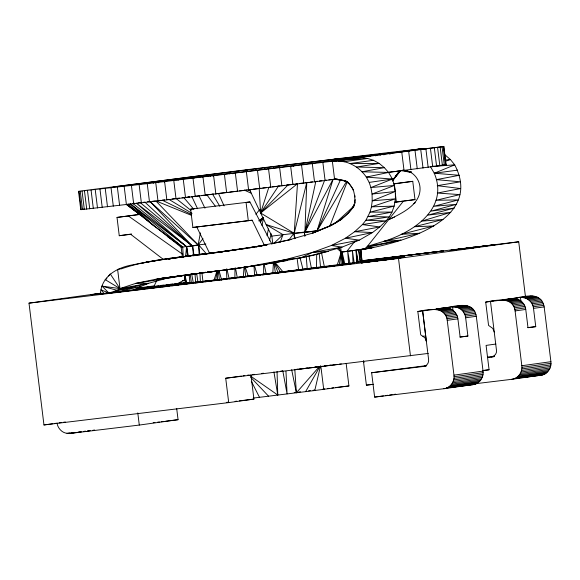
<?xml version="1.0" encoding="UTF-8"?>
<svg xmlns="http://www.w3.org/2000/svg" width="580" height="580" viewBox="0 0 580 580"><rect width="100%" height="100%" fill="white"/><g stroke="black" fill="none" stroke-linecap="round" stroke-linejoin="round"><path stroke-width="0.87" d="M354.8 195.373L354.866 201.405L353.844 206.067M234.893 277.972L235.001 268.011M341.113 264.509L341.25 252.119L340.707 247.696M316.506 268.011L316.695 254.446M288.477 240.54L293.806 233.37L304.348 232.536L304.935 232L306.755 182.569L294.212 233.327L266.14 224.59L249.567 189.624L251.321 189.406M217.413 279.756L217.92 270.867M272.817 273.057L273.441 262.385M426.699 365.567L371.635 372.737L374.629 397.104L443.91 388.716C450.334 388.042 454.887 381.386 453.959 375.144L447.231 320.327C445.338 305.471 427.793 309.575 417.839 311.504L420.696 334.82L424.959 337.836L426.38 341.395M458.78 386.403L472.99 384.685C479.413 384.011 483.974 377.355 483.046 371.106L476.31 316.296C472.78 297.083 448.92 309.191 436.74 308.886L463.268 305.515M474.462 383.829L511.77 379.313C518.194 378.631 522.747 371.983 521.819 365.733L515.091 310.923C513.198 296.068 495.653 300.172 485.699 302.1L488.563 325.416L492.819 328.432L494.24 331.985M526.64 377L540.85 375.282C547.274 374.6 551.834 367.952 550.906 361.702L544.171 306.892C540.64 287.68 516.78 299.787 504.6 299.483L531.128 296.105M295.771 183.932L297.489 183.722L294.212 233.327L260.608 212.99L259.209 188.442M243.346 276.653L244.057 266.851M185.6 256.317L186.579 246.725L136.271 203.087L191.907 245.666L192.625 246.05L198.664 244.883L206.328 253.721M339.169 265.336L341.25 252.119L339.039 248.218M205.886 244.042L198.121 244.948L200.412 232.892M215.513 280.553L217.427 270.845M273.485 168.359L273.818 166.663L336.545 158.985L331.55 159.681L331.216 161.37M267.054 235.734L268.424 228.991M261.986 225.395L263.559 217.964M355.243 199.643L354.866 201.405L355.351 203.116M274.123 243.143L282.938 234.719L304.957 231.986L315.81 181.438L317.572 181.221M253.293 398.076L314.766 390.514L320.515 365.951M269.482 240.729L271.143 233.704M211.308 252.981C185.223 256.244 159.079 259.383 133.32 264.726C116.979 267.402 101.514 276.065 100.354 294.031L104.248 293.618L101.036 289.826L108.968 293.096L135.263 289.601L140.759 286.476L148.494 283.344L165.597 278.545L188.471 274.572M192.777 178.364L193.299 176.646L273.818 166.663M337.263 265.002L341.25 252.119L365.385 248.863L403.542 200.985L400.889 201.347M304.63 236.111L304.348 232.536L317.028 230.942L333.094 179.271L335.544 178.959M214.013 280.154L217.021 270.737M280.212 242.237L282.938 234.719M305.044 236.06L304.29 232.065L304.957 231.986L324.604 180.337L326.301 180.126M329.781 226.12L347.355 181.475M333.094 179.271L304.957 231.986L317.028 230.942L340.489 179.887M156.701 280.531L153.867 286.614L177.147 283.794L184.955 279.734M352.814 207.125L353.713 206.893L348.58 212.824L340.859 219.421L330.194 225.975C339.837 221.103 349.479 214.542 354.112 204.406M305.638 391.63L319.834 366.632M304.957 231.986L317.028 230.942L346.695 181.149M338.379 160.239L339.3 158.753L409.4 150.822L243.477 171.883L112.882 187.036L193.299 176.646L194.373 178.082M375.717 155.904L376.688 154.381L375.245 155.469M260.311 222.43L263.24 217.892M280.234 185.854L278.494 186.071L260.608 212.99L297.489 183.722M389.869 154.323L390.869 152.823M336.618 161.196L333.174 160.979C346.209 159.645 359.092 166.315 366.313 177.103L388.549 172.427L446.071 164.785L443.83 146.515L397.488 152.061L420.754 148.835L426.829 148.632L419.92 148.951L385.599 152.939L245.949 169.824L78.532 191.32L147.248 183.672L361.681 157.659L367.64 158.471L373.484 160.297L379.189 163.408L384.33 167.642L388.549 172.427L392.406 179.046L394.458 185.44L395.379 191.48L395.4 198.846L394.161 206.088L392.007 212.084L389.274 216.898L386.048 220.929L379.784 226.932L372.527 232.522L359.303 240.12L342.091 247.102L313.497 255.273L273.579 262.914L235.908 268.547L157.115 278.965L135.778 283.359L119.98 288.586L114.492 292.48L140.759 286.476L117.095 290.326L108.968 293.096L91.132 294.77L121.466 291.711L106.097 293.444M345.238 180.837L339.786 179.524L335.414 179.249L166.844 199.875L81.309 209.634L80.736 209.648L78.532 191.32M380.088 155.36L381.118 153.881M176.9 180.047L177.944 178.589L178.205 180.337M388.97 219.617C401.679 213.251 420.87 204.733 420.036 187.833C419.55 178.502 411.996 169.947 402.31 170.281L411.532 172.34M383.895 154.896L384.975 153.453M392.254 180.822L394.335 178.024M395.379 176.625L399.018 171.738M393.059 179.597L398.446 172.477M392.29 180.851L400.193 170.476M147.458 201.825L150.053 201.528L198.121 244.948L202.993 238.619M106.945 278.11L105.843 279.495L105.132 279.596L119.98 288.586L148.494 283.344L135.778 283.359L196.395 273.485L193.706 273.84M108.598 276.022L110.251 273.941L119.98 288.586L102.022 286.15L108.968 293.096M400.222 170.999L392.435 180.808L400.265 171.042M343.367 264.524L342.048 252.017L346.767 251.444L354.626 241.585M255.867 214.267L259.818 209.423M291.668 369.699L296.38 392.762L318.942 367.096M288.057 184.889L260.608 212.99L268.866 187.26L270.613 187.043M344.759 159.819L346.666 157.883M259.855 220.929L263.088 217.768M335.762 222.778L354.365 205.69M364.842 156.81L366.168 155.592L363.798 156.904M370.301 156.1L371.693 154.954M351.509 158.688L353.626 157.057M258.695 220.879L263.008 217.667M413.837 203.674L415.265 202.695M357.099 158.231L360.137 156.296M101.87 293.11L100.354 294.031L106.618 293.161M271.368 243.97L289.348 239.779L313.127 232.95L329.106 226.214L341.867 219.182M293.074 166.366L294.662 165.503M244.086 267.387L285.2 259.666L300.73 257.911L312.402 252.43L331.354 245.492L345.462 238.22L354.641 231.725L362.377 224.583L365.864 220.327L370.025 212.135L371.468 206.857L372.222 200.811L372.055 194.061L370.924 187.55L369.192 182.403L366.313 177.103L392.406 179.046L370.924 187.55L394.458 185.44L372.055 194.061L395.379 191.48L372.222 200.811L395.4 198.846L371.468 206.857L394.161 206.088L370.025 212.135L392.007 212.084L368.126 216.587L389.274 216.898L365.864 220.327L386.048 220.929L362.377 224.583L379.784 226.932L354.641 231.725L372.527 232.522L345.462 238.22L359.303 240.12L331.354 245.492L342.091 247.102L312.402 252.43L285.2 259.666L265.966 263.973L235.908 268.547L157.115 278.965L165.597 278.545M430.425 166.619L434.282 173.246L454.72 164.85C484.213 221.422 398.851 243.629 360.39 249.936M313.127 232.95L329.382 226.301M312.294 233.066L329.106 226.214M387.926 219.726L394.509 217.058M417.52 149.814L419.92 148.951L425.067 149.147M445.411 161.305L450.399 159.536L454.72 164.85L432.223 166.489M121.053 268.924C154.643 257.317 190.835 257.041 225.678 251.256L164.017 259.485M397.612 258.078L404.688 257.172L397.626 258.202M490.738 245.217L495.139 244.658L477.536 246.92L479.877 246.507M495.139 244.782L456.728 249.56L476.216 247.065L471.257 247.551M91.132 294.77L99.354 293.48L91.147 294.894M141.418 263.523L146.508 262.175L162.262 259.753M371.635 372.737L423.596 366.451C426.808 366.067 429.04 362.797 428.62 359.665L422.639 310.945L426.271 340.728M487.874 357.483C492.159 357.962 497.212 355.098 496.48 350.255L490.499 301.535M300.73 257.911L328.621 251.314L312.402 252.43M337.306 179.314L334.587 179.365L332.34 161.095L443.83 146.515M148.494 283.344L117.095 290.326L102.022 286.15M365.857 247.595L400.816 240.178L383.953 241.302L367.089 246.406L400.816 240.178M80.779 209.59L83.969 209.046M165.88 285.498L164.263 285.904L184.839 283.055M370.286 261.457L386.004 259.427L381.009 260.144M370.301 261.573L371.816 261.341M464.834 248.421L479.783 246.899L464.964 248.762L464.986 248.392M267.112 244.796L256.055 246.833L258.607 246.442M360.55 249.806L373.607 247.413L360.557 249.429L360.724 253.025M408.726 150.938L410.451 150.633M413.033 150.176L419.92 148.951M203.667 253.91L190.871 255.555L233.653 250.176L267.141 244.738M256.092 246.833L264.031 245.434M246.79 248.283L221.64 251.814L246.79 248.283L266.996 244.774M215.673 271.208L205.98 272.535L208.372 272.121M360.224 249.712L373.607 247.413M265.966 263.973L287.375 260.485L285.2 259.666M168.94 259.006L170.672 258.724M172.398 258.441L175 258.02M176.726 257.738L195.018 254.982M260.311 246.167L262.008 245.891M164.785 259.572L166.569 259.289M168.352 259.006L174.602 258.027M176.385 257.745L192.727 255.301L180.474 257.179M164.72 259.594L166.467 259.325M169.092 258.926L170.846 258.658M172.594 258.39L178.72 257.447M249.313 247.899L255.207 246.993M475.296 247.218L476.586 247.181L450.239 250.495L463.115 248.842L456.728 249.56M450.239 250.495L473.795 247.254L464.848 248.544M462.905 248.885L457.685 249.291M468.923 248.131L457.787 249.56L467.313 248.32M370.75 261.413L389.252 259.151L377.913 260.478M369.192 182.403L392.406 179.046M168.388 285.258L172.108 284.744M373.484 160.297L350.219 163.524L379.189 163.408L356.468 167.018L384.33 167.642L361.993 171.789L388.549 172.427M189.522 196.932L187.985 197.142L189.762 196.924M247.261 189.943L239.504 190.907M334.587 179.365L337.212 179.002M394.9 171.412L388.73 172.202M396.662 171.165L399.308 170.803M401.954 170.433L403.716 170.186M163.603 259.608L130.71 234.32L119.255 235.705L117.015 217.435L139.149 214.433M117.015 217.435L140.875 214.332M264.437 245.391L252.155 220.212L192.879 227.454L190.639 209.184L194.481 208.648M271.65 243.687L249.907 201.942L246.065 202.478L248.305 220.748M393.327 183.816L412.757 181.322L414.997 199.593L394.625 202.391M412.757 181.322L394.139 183.903L394.995 190.863M119.255 235.705L131.667 233.987M192.879 227.454L252.155 220.212M394.683 202.21L399.113 201.594M271.687 236.111L283.069 234.704L266.14 224.59L271.846 236.089L272.76 243.52M291.073 239.54L258.709 246.181L205.32 253.96M146.508 262.175L155.157 260.971M120.198 269.048L117.624 269.403L119.98 288.586M346.767 251.444L365.385 248.863M183.889 275.217L157.115 278.965L192.618 274.101M185.673 274.964L188.348 274.587M190.131 274.34L191.915 274.086M205.98 272.535L252.394 266.148M250.923 374.745L253.91 399.105L228.708 402.6L43.957 424.951L29 303.151L100.768 293.204M137.547 288.101L154.606 285.831M108.409 292.914L110.2 292.668M178.009 283.678L185.803 282.598M121.452 291.588L354.409 263.211L272.23 273.615M361.55 261.116L443.599 250.843L361.565 261.239M382.184 260.072L384.786 259.753L361.536 262.805L393.501 258.76L392.095 258.81M361.536 262.805L363.783 262.37M476.572 247.058L476.049 247.254M29 303.151L398.503 258.441L518.716 241.78L525.516 297.207M417.839 311.504L444.853 308.067C451.254 307.197 457.279 312.562 457.896 318.848L460.136 337.118L467.893 336.045L465.653 317.775C465.037 311.489 459.012 306.124 452.61 306.994L453.045 310.575M485.699 302.1L512.713 298.664C519.115 297.794 525.139 303.151 525.755 309.445L527.996 327.714L535.753 326.642L533.513 308.371C532.897 302.079 526.872 296.714 520.47 297.583L520.905 301.165M434.188 309.546L444.853 308.067M502.048 300.135L512.713 298.664M435.711 309.466L446.368 307.987M454.125 306.914L464.79 305.435M503.571 300.063L514.235 298.584M521.986 297.511L532.65 296.032M437.226 309.597L447.89 308.118M455.648 307.045L466.313 305.566M505.086 300.193L515.75 298.714M523.508 297.642L534.173 296.162M438.719 309.938L449.384 308.458M457.141 307.385L467.806 305.906M506.579 300.534L517.244 299.055M525.001 297.975L535.666 296.503M440.162 310.481L450.827 309.002M458.584 307.922L469.242 306.45M508.022 301.071L518.687 299.592M526.444 298.519L537.102 297.04M441.525 311.214L452.19 309.735M459.947 308.661L470.612 307.183M509.385 301.803L520.05 300.324M527.807 299.251L538.472 297.772M442.794 312.127L453.451 310.648M461.209 309.568L471.873 308.096M510.654 302.716L521.311 301.238M529.069 300.164L539.734 298.685M443.932 313.2L454.597 311.721M462.354 310.648L473.019 309.169M511.792 303.797L522.457 302.318M530.214 301.245L540.879 299.766M444.933 314.425L455.597 312.946M463.355 311.873L474.019 310.394M512.792 305.022L523.457 303.543M531.215 302.463L541.88 300.991M445.781 315.774L456.446 314.295M464.196 313.222L474.861 311.743M513.641 306.37L524.305 304.892M532.056 303.811L542.721 302.339M446.448 317.224L457.113 315.745M464.87 314.672L475.535 313.193M514.308 307.82L524.972 306.341M532.73 305.261L543.395 303.789M446.934 318.754L457.598 317.274M465.356 316.194L476.021 314.723M514.793 309.343L525.458 307.864M533.216 306.791L543.88 305.312M447.231 320.327L457.896 318.848M465.653 317.775L476.31 316.296M515.091 310.923L525.755 309.445M533.513 308.371L544.171 306.892M228.708 402.6L225.714 378.24L241.36 376.072M243.1 375.833L244.84 375.586M247.442 375.224L249.182 374.985M225.714 378.24L428.308 353.416M495.893 344.041L486.084 345.404L489.078 369.764L482.872 370.627M423.596 366.451L426.242 366.089M491.456 357.048L494.102 356.678M43.957 424.951L52.867 423.719M54.643 423.473L57.319 423.103M59.102 422.856L61.77 422.486M63.553 422.24L65.337 421.993M314.766 390.514L348.921 385.939L346.137 363.319M453.959 375.144L483.046 371.106M521.819 365.733L550.906 361.702M454.06 376.739L483.14 372.708M521.92 367.336L551 363.305M453.951 378.341L483.038 374.31M521.812 368.938L550.899 364.907M57.253 424.241C58.522 429.519 63.938 434.514 69.607 433.028M453.654 379.907L482.734 375.876M521.514 370.504L550.594 366.473M66.961 433.39L76.415 432.426M78.177 432.18L80.823 431.817M83.462 431.447L85.224 431.201M87.87 430.838L89.632 430.592M68.483 433.528L81.461 431.861M83.223 431.614L85.862 431.252M87.631 431.005L90.27 430.635M92.916 430.273L94.678 430.026M453.161 381.415L482.241 377.384M521.021 372.012L550.101 367.981M69.999 433.449L139.287 425.067L178.06 419.688L176.675 408.378M452.487 382.843L481.567 378.812M520.347 373.44L549.427 369.409M451.639 384.163L480.718 380.132M519.499 374.76L548.578 370.729M450.631 385.352L479.711 381.321M518.491 375.941L547.571 371.911M449.486 386.389L478.565 382.358M517.346 376.978L546.425 372.947M374.629 397.104L383.438 395.879M385.2 395.632L387.846 395.27M389.608 395.024L392.254 394.661M394.016 394.414L395.777 394.168M448.217 387.259L477.296 383.228M516.077 377.848L545.157 373.817M446.846 387.94L475.926 383.909M514.707 378.537L543.786 374.506M443.91 388.716L474.483 384.402M511.77 379.313L542.343 374.992M194.394 273.861L197.062 273.492M198.831 273.252L205.936 272.281L202.471 272.702M233.653 250.176L217.95 252.264M187.151 282.91L179.459 284.055L199.752 281.873M372.483 261.254L375.905 260.797M180.293 283.526L172.818 284.519M295.829 369.438L297.924 369.163M339.22 364.226L341.315 363.943M434.282 173.246L459.338 175.291L436.341 179.641L460.469 181.808L437.262 185.68L460.636 188.551L437.284 193.046L459.875 194.605L436.037 200.288L458.439 199.882L433.884 206.284L456.533 204.327L431.15 211.098L454.278 208.075L427.924 215.129L450.79 212.331L421.66 221.132L443.055 219.472L414.396 226.729L433.869 225.968L401.172 234.32L419.768 233.232L383.953 241.302C412.989 232.42 449.224 208.568 434.282 173.246L457.605 170.143M399.192 257.948L382.017 260.289L399.214 258.071L390.927 258.948L392.551 258.622M191.994 274.036L190.233 274.26L191.444 283.12M193.749 273.803L196.395 273.455M181.061 283.548L184.085 283.149M135.807 288.651L159.072 285.802M137.446 288.564L154.976 286.324M472.163 247.725L474.469 247.558L472.178 247.849L472.105 247.464L457.845 249.567M300.425 368.837L302.1 368.619M336.849 364.53L329.07 365.523M364.03 362.478L363.406 360.796L366.393 385.156L372.106 384.424M317.028 230.942L318.782 230.717M160.769 285.462L164.205 285.026M165.924 284.809L167.656 284.715M479.769 246.775L474.882 247.522L479.783 246.899M319.326 180.996L321.965 180.67M328.853 179.807L331.397 179.481M170.332 284.251L173.014 283.91M174.805 283.685L176.617 283.584M179.133 283.142L181.671 282.822M183.36 282.605L185.897 282.286M470.039 247.849L472.12 247.588M471.105 248.001L476.608 247.29M305.617 368.177L307.378 367.952M281.974 185.643L284.577 185.317M286.317 185.107L294.06 184.143M300.019 183.403L303.391 182.99M305.073 182.78L308.4 182.367M310.046 182.156L312.519 181.852M299.809 368.771L301.542 368.554M309.952 367.633L311.67 367.423M324.771 366.06L327.352 365.741M253.076 189.196L260.964 188.225M262.718 188.014L266.235 187.579M272.368 186.825L274.993 186.499M276.747 186.289L278.494 186.071M215.267 252.474L216.282 252.351M199.005 273.122L200.738 272.912M475.586 247.16L486.649 245.789M450.225 250.371L464.95 248.639M251.299 275.717L368.256 260.869L361.492 261.515M404.688 257.172L390.376 258.977M390.927 258.948L387.288 259.238L392.464 258.6M383.061 260.087L388.955 259.238L384.801 259.876M261.819 373.426L263.516 373.215M280.735 371.113L282.474 370.903M314.976 367.01L316.564 366.814M324.191 365.879L325.974 365.661M323.053 366.27L305.573 368.401M432.151 166.409L433.869 166.206M437.313 165.786L439.031 165.576M440.757 165.373L446.071 164.785M191.538 196.714L199.535 195.743M201.311 195.532L203.979 195.206M205.755 194.996L213.744 194.024M215.521 193.814L227.954 192.306M229.731 192.089L237.727 191.124M190.639 209.184L249.907 201.942M404.427 200.876L414.997 199.593M207.633 272.071L210.177 271.766M211.874 271.556L215.267 271.15M361.383 260.812L518.716 241.78M361.848 260.848L443.613 250.966M113.781 292.204L115.572 291.986M118.255 291.66L120.046 291.443M128.1 290.471L129.891 290.254M354.409 263.211L223.844 279.002L245.224 276.544M395.321 258.375L399.366 257.897M247.015 276.327L298.033 270.149M299.824 269.939L354.431 263.327M376.811 260.724L379.646 260.384M376.833 260.652L383.351 260.021M393.501 258.76L399.214 258.071M361.521 262.682L385.149 259.68M160.08 287.187L157.368 287.39M161.871 286.969L164.56 286.643M166.358 286.426L169.048 286.099M171.745 285.773L173.536 285.556M176.226 285.23L178.923 284.903M181.612 284.584L183.403 284.367M186.1 284.04L187.891 283.823M190.581 283.497L193.278 283.171M195.069 282.953L197.758 282.627M200.455 282.3L203.145 281.974M204.943 281.757L207.633 281.43M209.423 281.213L212.12 280.887M214.81 280.568L217.5 280.242M219.298 280.024L221.988 279.698M223.779 279.48L226.475 279.154M229.165 278.828L231.855 278.501M233.653 278.284L236.343 277.958M239.032 277.632L240.831 277.414M243.52 277.088L245.318 276.87M248.008 276.544L250.698 276.225M253.387 275.899L255.186 275.681M257.875 275.355L260.565 275.029M262.363 274.811L265.053 274.485M266.851 274.267L270.439 273.832M490.637 301.353L493.109 301.056M440.858 308.241L442.504 308.045M424.429 310.561L426.075 310.365M527.757 327.606L535.753 326.642M459.897 337.016L467.893 336.045M252.59 374.542L254.257 374.339M329.244 365.269L330.875 365.074M487.396 357.026L494.559 356.156M294.212 392.559L296.003 392.341M298.693 392.015L300.491 391.797M308.56 390.818L310.351 390.601M313.04 390.282L314.839 390.064M322.908 389.086L324.706 388.868M327.395 388.542L329.186 388.325M331.876 387.998L333.674 387.781M335.465 387.563L348.921 385.939M482.785 370.526L489.078 369.764M366.393 385.156L373.585 384.286M239.359 400.86L253.91 399.105M513.314 378.61L515.091 378.399M517.759 378.073L519.535 377.863M521.311 377.645L523.979 377.326M153.192 422.697L154.969 422.486M157.629 422.16L159.406 421.95M161.182 421.733L163.85 421.406M165.626 421.196L178.06 419.688M446.346 387.911L448.123 387.694M450.783 387.375L452.56 387.157M455.227 386.838L457.004 386.621M331.55 159.681L339.3 158.753M186.456 197.251L189.145 196.932M176.944 198.382L179.503 198.077M182.062 197.773L183.766 197.57L193.611 209.112M495.139 244.658L491.68 245.18M469.8 247.993L473.715 247.406M398.134 257.984L393.588 258.499L398.148 258.107M164.249 285.781L229.484 278.356M371.802 261.217L376.101 260.927M223.858 279.118L203.384 281.438M235.067 401.375L236.843 401.164M226.316 402.418L227.998 402.223M172.071 198.954L174.486 198.672M164.618 199.832L162.074 200.136L191.675 214.527M167.156 199.535L168.852 199.339L192.045 213.411M463.101 248.719L456.714 249.436M210.388 280.626L168.316 285.454M152.525 288.086L154.954 287.796M136.807 289.935L140.012 289.558M142.463 289.268L145.022 288.97M146.725 288.767L149.27 288.347M334.087 364.697L335.689 364.508M299.962 369.068L303.956 368.597M157.593 200.658L160.283 200.339M152.518 201.245L154.976 200.963M404.702 257.295L400.178 257.672M377.363 260.601L381.379 260.137M131.044 290.602L127.665 290.87M132.726 290.406L134.393 290.094M122.358 291.61L125.911 291.196M199.817 254.743L198.664 244.883L181.149 247.239L127.39 204.602L153.772 225.721L182.722 247.124L183.28 256.904M296.409 369.474L299.07 369.17M143.332 202.297L144.869 202.123L191.907 245.666L192.567 245.587L194.061 255.802M356.577 262.066L358.317 261.87M137.866 202.906L139.468 202.732M185.296 280.379L182.635 280.669L185.332 280.713M134.589 203.268L132.907 203.45L186.579 246.725L188.391 256.433M445.027 160.051L450.399 159.536L444.882 154.758M164.35 285.817L166.395 285.65M333.174 160.979L367.64 158.471L344.375 161.697L338.343 161.312M422.936 336.204L424.618 336.088M355.605 157.869L361.681 157.659M332.34 161.095L338.415 160.885M346.796 181.395L335.414 179.249L339.786 179.524M335.414 179.249L343.541 180.438L348.58 182.584L343.541 180.438M401.505 170.658L411.278 172.456M404.666 170.462L411.466 172.195M232.877 173.732L227.621 172.354L229.818 173.913M408.458 171.332L411.684 172.195M236.713 171.231L240.091 172.463M191.313 215.281L155.795 200.861L198.121 244.948M213.237 176.037L209.967 174.551L210.714 176.204M244.274 190.088L251.633 193.415M245.927 170.092L248.305 171.397M218.696 173.463L221.038 174.768M248.392 190.001L250.741 191.306M167.431 236.524L182.722 247.124L130.181 203.739L153.772 225.721L128.115 203.942M250.589 376.094L277.776 395.045L277.044 371.497M128.463 216.05L182.729 254.323M140.164 214.846L126.701 204.638L140.164 214.846L134.727 210.475M130.181 203.739L186.579 246.725L192.625 246.05L193.459 255.867M346.644 181.939L349.406 184.15L353.64 189.906M176.095 198.483L190.893 210.359M147.146 182.555L148.516 183.65M127.941 205.015L133.371 209.38M140.266 202.645L191.907 245.666L150.053 201.528M337.212 248.588L341.25 252.119L342.838 264.589M255.207 168.947L256.483 170.165M250.719 377.304L268.562 396.184M152.308 181.874L153.461 183.237M275.275 262.668L283.359 272.267M206.712 194.633L215.289 206.146M349.044 183.258L351.864 187.325L353.764 191.509L354.909 197.04M274.47 262.138L280.481 272.114M201.492 175.617L202.413 177.154M212.526 194.075L219.885 206.379M251.321 381.27L259.492 397.307M196.729 226.918L209.8 253.728M199.186 196.069L204.95 208.198M191.835 196.613L197.541 208.698M218.508 193.51L224.076 205.878M157.999 181.141L158.731 182.787M264.524 167.801L265.147 169.462M274.173 262.298L278.262 273.274M245.094 266.727L248.211 276.058M254.526 265.582L257.114 274.978M219.066 270.73L221.654 280.133M295.14 238.583L293.806 233.37L294.517 238.743M300.019 257.694L303.13 269.852M342.048 252.017L344.911 264.32M226.896 268.982L229.129 278.661M185.071 275.551L186.84 283.504M264.19 264.465L266.271 274.166M321.537 252.931L324.423 267.01M309.038 256.309L311.474 268.642M282.786 370.787L287.078 393.9L285.962 371.309M191.683 274.086L193.329 282.91M349.986 263.654L347.695 251.278L348.631 263.835M356.664 262.762L356.076 250.154L358.339 262.53M235.509 267.945L237.256 277.689M184.846 275.572L186.202 283.569M273.919 371.882L277.776 395.045M273.818 262.385L275.427 273.042M360.571 262.204L358.701 249.777L360.064 262.283M354.235 263.088L352.394 250.654L353.082 263.248M196.671 273.528L197.976 282.387M184.694 275.587L185.796 283.606M187.884 256.49L186.579 246.725L187.398 255.642M297.112 258.419L298.649 270.055M361.978 262.892L360.238 249.538L361.579 262.051M185.643 283.591L184.629 275.58L185.6 283.613M488.73 245.456L482.995 246.137M443.678 146.472L445.918 164.742M443.294 146.638L445.534 164.909M442.069 146.849L444.316 165.119M440.169 147.139L442.409 165.416M437.588 147.516L439.836 165.786M434.348 147.972L436.595 166.243M430.454 148.509L432.702 166.779M425.923 149.118L428.163 167.388M420.768 149.799L423.016 168.069M415.019 150.561L417.259 168.831M408.683 151.387L410.93 169.657M401.795 152.279L404.042 170.549M395.313 193.474L396.387 202.173M398.503 258.441L410.466 355.888M390.536 259.013L388.817 259.224M380.219 260.123L376.594 260.587M360.651 249.429L362.181 261.913M356.076 250.154L357.606 262.631M322.842 162.269L325.09 180.54M312.286 163.582L314.527 181.852M301.542 164.916L303.782 183.186M320.827 365.944L323.712 389.434M290.645 166.264L292.885 184.534M279.64 167.627L281.88 185.897M278.806 165.974L279.024 167.714M268.562 168.99L270.809 187.26M257.462 170.353L259.709 188.623M246.377 171.709L248.617 189.979M235.342 173.057L237.59 191.327M244.579 266.851L245.782 276.66M224.409 174.391L226.649 192.661M213.607 175.704L215.847 193.974M202.978 176.994L205.219 195.264M193.002 178.198L195.25 196.468M183.266 179.372L185.506 197.642M173.782 180.51L176.03 198.78M181.149 247.239L182.345 256.976M164.604 181.605L166.844 199.875M155.744 182.664L157.992 200.934M147.248 183.672L149.488 201.942M139.135 184.636L141.375 202.906M131.428 185.542L133.675 203.812M124.171 186.39L126.411 204.66M117.37 187.18L119.61 205.45M111.055 187.913L113.303 206.183M137.786 412.887L139.287 425.067M105.255 188.573L107.496 206.85M99.978 189.174L102.218 207.444M95.243 189.704L97.491 207.974M91.075 190.167L93.315 208.438M87.478 190.552L89.719 208.822M84.47 190.871L86.717 209.141M82.063 191.11L84.303 209.38M80.257 191.277L82.498 209.547M79.069 191.364L81.309 209.634M341.519 252.082L343.012 264.567M201.92 272.665L202.971 281.626M185.1 276.385L185.31 278.168M185.614 280.843L185.926 283.519M341.787 252.046L343.193 264.545M361.993 261.921L360.637 249.429L360.905 253.011M218.479 270.889L219.378 279.821M319.275 254.12L320.573 267.496M189.116 274.369L189.936 283.279M194.974 273.716L195.728 282.641M306.247 256.664L307.226 269.171M361.043 254.801L361.246 257.484M294.799 369.315L296.38 392.762M253.989 265.712L254.613 275.587M226.41 269.04L226.881 278.929M198.664 244.883L199.121 254.823M199.955 272.89L200.375 281.923M164.191 180.344L164.27 182.076M263.632 264.538L263.654 274.485"/></g></svg>
